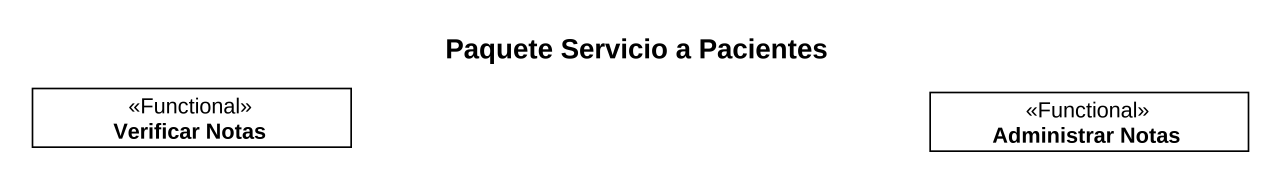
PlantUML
@startuml
title Paquete Servicio a Pacientes
hide circle
hide empty members
class "Verificar Notas" as Verificar_Notas <<Functional>>
class "Administrar Notas" as Administrar_Notas <<Functional>>
@enduml
